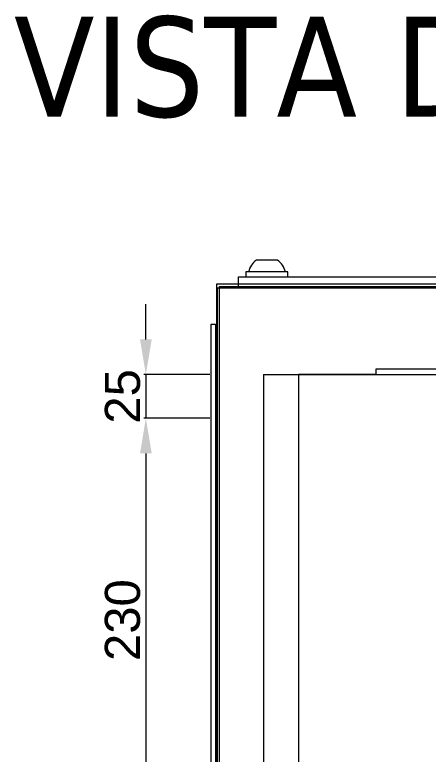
# Model space of a CAD drawing. Header units: millimetres. Extents: x 1359 to 3577, y 1336 to 3557.
# Drawn here: x 1359.4 to 1595, y 3135.1 to 3556.5 of the extents above; entities that cross this region are included whole.
import ezdxf
from ezdxf.enums import TextEntityAlignment as Align

# ---------------------------------------------------------------- set-up
doc = ezdxf.new("R2010")
doc.units = ezdxf.units.MM
doc.layers.add('000-PI-ORMAR', color=2, linetype='Continuous')
doc.layers.add('002-PI-Kabelska kanalica', color=150, linetype='Continuous')
doc.styles.get("Standard").update_dxf_attribs({"font": 'arial.ttf'})
doc.styles.add('Tahoma', font='tahoma.ttf')

msp = doc.modelspace()

# ---------------------------------------------------------------- linework, layer by layer
at = {"layer": '000-PI-ORMAR', "color": 0, "linetype": 'ByBlock', "lineweight": 0}
for p, q in [((1565.07, 3354.56), (1565.07, 3351.56)), ((2376.07, 3354.56), (1565.07, 3354.56)), ((1565.07, 3351.56), (1521.07, 3351.56)), ((1521.07, 3351.56), (1521.07, 1461.56))]:
    msp.add_line(p, q, dxfattribs=at)
at = {"layer": '002-PI-Kabelska kanalica', "color": 0, "linetype": 'ByBlock', "lineweight": 0}
for p, q in [((1509.07, 3416.66), (1497.07, 3416.66)), ((1515.07, 3410.06), (1491.07, 3410.06)), ((1491.07, 3410.06), (1491.07, 3407.16)), ((1515.07, 3407.16), (1515.07, 3410.06)), ((1486.82, 3400.66), (1486.82, 3407.16)), ((1486.82, 3407.16), (2454.32, 3407.16)), ((1474.57, 3380.02), (1474.57, 3403.16)), ((1474.57, 3403.16), (1486.82, 3403.16)), ((1474.76, 3400.66), (1474.76, 1416.16)), ((1970.85, 3400.66), (1474.76, 3400.66)), ((1476.07, 3400.66), (1476.07, 3401.66)), ((1476.07, 3401.66), (1486.82, 3401.66)), ((1476.07, 1416.16), (1476.07, 3400.66)), ((1486.82, 3403.16), (1973.22, 3403.16)), ((1486.82, 3401.66), (1970.85, 3401.66)), ((1473.79, 3379.96), (1471.07, 3379.96)), ((1471.07, 3379.96), (1471.07, 1428.96)), ((1474.76, 3379.79), (1473.79, 3379.96)), ((1473.79, 3379.96), (1473.79, 1428.96)), ((1474.57, 1429.16), (1474.57, 3380.02)), ((1501.07, 3351.56), (1601.07, 3351.56)), ((1501.07, 3351.56), (1501.07, 1679.56))]:
    msp.add_line(p, q, dxfattribs=at)
at = {"layer": '002-PI-Kabelska kanalica', "color": 0, "linetype": 'ByBlock', "lineweight": 0, "ltscale": 0.25}
for p, q in [((1434.09, 3371.56), (1434.09, 3391.56)), ((1470.45, 3351.56), (1432.84, 3351.56)), ((1434.09, 3351.56), (1434.09, 3326.56)), ((1470.45, 3326.56), (1432.84, 3326.56)), ((1470.45, 3326.56), (1432.84, 3326.56)), ((1434.09, 3306.56), (1434.09, 3116.56)), ((1434.09, 3306.56), (1434.09, 3286.56))]:
    msp.add_line(p, q, dxfattribs=at)
at = {"layer": '002-PI-Kabelska kanalica', "color": 0, "linetype": 'ByBlock', "lineweight": 0}
for centre, start, end in [((1503.47, 3407.46), 124.8208, 166.6054), ((1502.68, 3407.46), 13.3946, 55.1792)]:
    msp.add_arc(centre, 11.2, start, end, dxfattribs=at)
at = {"layer": '002-PI-Kabelska kanalica', "color": 0, "linetype": 'ByBlock', "ltscale": 0.25}
for points in [[(1430.76, 3371.56), (1437.43, 3371.56), (1434.09, 3351.56)], [(1430.76, 3306.56), (1437.43, 3306.56), (1434.09, 3326.56)], [(1430.76, 3306.56), (1437.43, 3306.56), (1434.09, 3326.56)]]:
    msp.add_solid(points, dxfattribs=at)

# ---------------------------------------------------------------- texts
at = {"layer": '002-PI-Kabelska kanalica', "color": 0, "linetype": 'ByBlock', "lineweight": 0, "style": 'Tahoma'}
msp.add_text('VISTA DI FRONTE SENZA PORTE/   FRONT VIEW WITHOUT DOORS', height=57, dxfattribs=at).set_placement((2458.78, 3526.98), align=Align.MIDDLE_CENTER)
at = {"layer": '002-PI-Kabelska kanalica', "color": 0, "linetype": 'ByBlock', "lineweight": 0, "ltscale": 0.25, "char_height": 20, "attachment_point": 5, "rotation": 90}
for s, insert in [('25', (1420.88, 3339.06)), ('230', (1420.87, 3211.56))]:
    msp.add_mtext(s, dxfattribs=dict(at, insert=insert))

doc.saveas('drawing.dxf')
